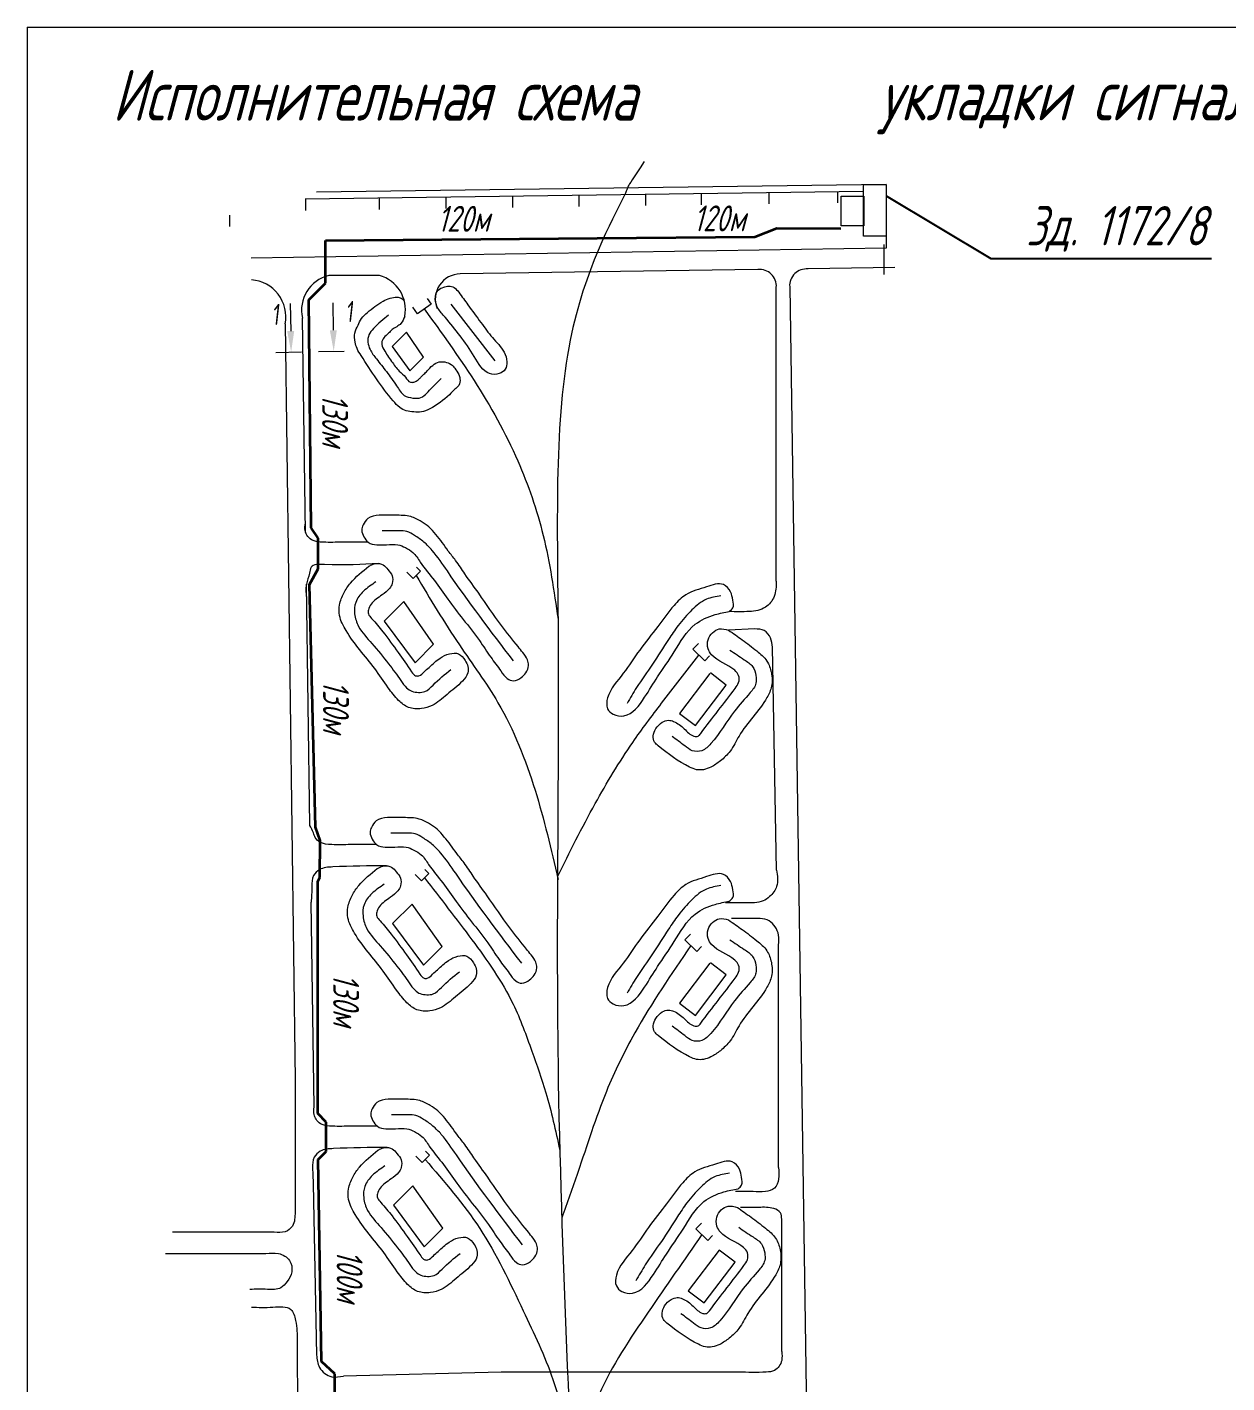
# Model space of a CAD drawing. Header units: millimetres. Extents: x 13096 to 18634, y -492 to 9335.
# Drawn here: x 13138 to 13609, y 2985 to 3518 of the extents above; entities that cross this region are included whole.
import ezdxf
from ezdxf import colors
from ezdxf.entities.mleader import LeaderData, LeaderLine
from ezdxf.enums import TextEntityAlignment as Align
from ezdxf.math import Vec2, Vec3

# ---------------------------------------------------------------- set-up
doc = ezdxf.new("R2010")
doc.units = ezdxf.units.MM
for name, color, linetype, lineweight in [('Линия выноска', 137, 'Continuous', 20), ('Линия связи (Вновь)', 3, 'Continuous', 60), ('Рамка толстая', 7, 'Continuous', 60), ('Строительный', 251, 'Continuous', 13), ('ТаБлица', 253, 'Continuous', 25), ('текст', 7, 'Continuous', 25), ('Элемент эл. схем', 7, 'Continuous', 35)]:
    doc.layers.add(name, color=color, linetype=linetype, lineweight=lineweight)
doc.styles.add('Simplex', font='simplex.shx', dxfattribs={"width": 0.7, "oblique": 15})

# ---------------------------------------------------------------- blocks, each defined once
blk = doc.blocks.new('_None')

msp = doc.modelspace()

# ---------------------------------------------------------------- linework, layer by layer
at = {"color": 18, "lineweight": 20, "true_color": 0x000000}
for points in [[(13466.45015, 3455.74133), (13475.33897, 3455.74133), (13475.33897, 3435.38137), (13466.45015, 3435.38137)], [(13457.62366, 3451.13298), (13466.46835, 3451.13298), (13466.46835, 3439.46238), (13457.62366, 3439.46238)]]:
    msp.add_lwpolyline(points, close=True, dxfattribs=at)
at = {"layer": 'Линия связи (Вновь)', "color": 18, "lineweight": 35, "true_color": 0x000000}
for p, q in [((13423.80669, 3435.18714), (13432.39904, 3438.52475)), ((13432.39904, 3438.52475), (13457.53846, 3438.49087)), ((13255.24199, 3433.70393), (13361.78424, 3434.62175)), ((13255.24745, 3416.93001), (13255.24199, 3433.70393)), ((13361.78424, 3434.62175), (13423.80669, 3435.18714)), ((13248.60498, 3410.47636), (13255.24745, 3416.93001)), ((13249.58606, 3321.01756), (13248.60498, 3410.47636)), ((13252.27712, 3316.90111), (13249.58606, 3321.01756)), ((13252.27712, 3304.82384), (13252.27712, 3316.90111)), ((13248.97421, 3298.75628), (13252.27712, 3304.82384)), ((13251.30911, 3203.47767), (13248.97421, 3298.75628)), ((13253.09449, 3198.23242), (13251.30911, 3203.47767)), ((13253.01327, 3183.6814), (13253.09449, 3198.23242)), ((13252.14594, 3182.14768), (13253.01327, 3183.6814)), ((13252.14594, 3091.05599), (13252.14594, 3182.14768)), ((13255.53083, 3087.63198), (13252.14594, 3091.05599)), ((13255.53083, 3076.11471), (13255.53083, 3087.63198)), ((13252.38988, 3073.01785), (13255.53083, 3076.11471)), ((13253.66, 2993.70921), (13252.38988, 3073.01785)), ((13258.87063, 2988.83617), (13253.66, 2993.70921)), ((13258.87063, 2980.47412), (13258.87063, 2988.83617))]:
    msp.add_line(p, q, dxfattribs=at)
at = {"layer": 'Рамка толстая', "color": 18, "lineweight": 20, "true_color": 0x000000}
for q in [(14106.69761, 3517.50277), (13138.07261, 2184.37777)]:
    msp.add_line((13138.07261, 3517.50277), q, dxfattribs=at)
at = {"layer": 'Строительный', "color": 18, "lineweight": 20, "true_color": 0x000000}
for p, q in [((13475.33897, 3455.74133), (13251.66889, 3452.77321)), ((13466.45015, 3453.04009), (13247.27994, 3449.96451)), ((13247.40368, 3449.96625), (13247.40368, 3445.55625)), ((13276.32103, 3450.37204), (13276.32103, 3445.96204)), ((13302.4525, 3450.73874), (13302.4525, 3446.32874)), ((13328.58397, 3451.10544), (13328.58397, 3446.69544)), ((13354.71544, 3451.47214), (13354.71544, 3447.06214)), ((13380.84691, 3451.83883), (13380.84691, 3447.42883)), ((13402.71628, 3452.14572), (13402.71628, 3447.73572)), ((13429.26898, 3452.51833), (13429.26898, 3448.10833)), ((13456.24635, 3452.8969), (13456.24635, 3448.4869)), ((13217.4835, 3443.6899), (13217.4835, 3439.2799)), ((13475.33897, 3435.38137), (13475.33897, 3430.68626)), ((13475.33897, 3430.68626), (13225.96541, 3426.86341)), ((13474.52312, 3420.42244), (13474.52312, 3432.19909)), ((13424.94237, 3422.35441), (13308.07138, 3420.62531)), ((13478.75192, 3423.12259), (13444.6502, 3422.55899)), ((13276.34855, 3419.9939), (13256.51855, 3419.9939)), ((13432.17444, 3299.96381), (13432.17444, 3415.36145)), ((13437.41813, 3415.56604), (13451.95923, 2435.27087)), ((13291.30513, 3405.00017), (13289.50003, 3407.57883)), ((13296.63472, 3408.73098), (13291.30513, 3405.00017)), ((13295.08007, 3410.95185), (13296.63472, 3408.73098)), ((13304.34767, 3408.75646), (13321.64066, 3386.49394)), ((13239.37341, 3400.97367), (13243.24838, 3104.25743)), ((13247.41426, 3319.09527), (13246.17419, 3403.23845)), ((13287.00896, 3397.82165), (13281.3504, 3392.16309)), ((13293.70427, 3387.94697), (13287.00896, 3397.82165)), ((13281.3504, 3392.16309), (13288.28468, 3382.52738)), ((13288.28468, 3382.52738), (13293.70427, 3387.94697)), ((13292.52704, 3303.93589), (13290.89023, 3305.57269)), ((13287.12896, 3303.54899), (13289.63455, 3301.0434)), ((13289.63455, 3301.0434), (13292.52704, 3303.93589)), ((13249.10889, 3204.10874), (13247.71238, 3298.8668)), ((13285.93924, 3291.97359), (13278.27718, 3284.31153)), ((13297.66162, 3275.27529), (13285.93924, 3291.97359)), ((13278.27718, 3284.31153), (13290.37721, 3267.99089)), ((13423.69396, 3281.25276), (13413.44887, 3280.77954)), ((13290.37721, 3267.99089), (13297.66162, 3275.27529)), ((13399.42686, 3273.26584), (13401.6251, 3275.51876)), ((13404.0832, 3268.7225), (13399.42686, 3273.26584)), ((13432.28159, 3186.61369), (13430.67229, 3274.15174)), ((13405.97644, 3270.66283), (13404.0832, 3268.7225)), ((13290.41357, 3184.86074), (13292.91915, 3182.35515)), ((13292.91915, 3182.35515), (13295.81164, 3185.24764)), ((13295.81164, 3185.24764), (13294.17484, 3186.88444)), ((13250.73786, 3093.57702), (13249.55287, 3173.98281)), ((13289.22384, 3173.28534), (13281.56178, 3165.62328)), ((13300.94622, 3156.58704), (13289.22384, 3173.28534)), ((13281.56178, 3165.62328), (13293.66182, 3149.30263)), ((13396.28423, 3159.22575), (13398.48247, 3161.47866)), ((13293.66182, 3149.30263), (13300.94622, 3156.58704)), ((13400.94058, 3154.68241), (13396.28423, 3159.22575)), ((13402.83381, 3156.62273), (13400.94058, 3154.68241)), ((13433.04589, 3069.85237), (13433.04589, 3157.21674)), ((13243.24838, 3104.25743), (13243.24838, 3057.91219)), ((13296.08376, 3074.69592), (13294.44696, 3076.33272)), ((13290.68569, 3074.30901), (13293.19127, 3071.80343)), ((13293.19127, 3071.80343), (13296.08376, 3074.69592)), ((13250.42237, 3063.4399), (13251.68652, 2996.24839)), ((13289.49596, 3062.73362), (13281.8339, 3055.07156)), ((13301.21834, 3046.03532), (13289.49596, 3062.73362)), ((13281.8339, 3055.07156), (13293.93394, 3038.75091)), ((13235.0552, 3044.53219), (13195.15463, 3044.53219)), ((13293.93394, 3038.75091), (13301.21834, 3046.03532)), ((13400.63312, 3045.77694), (13402.83136, 3048.02985)), ((13405.28946, 3041.2336), (13400.63312, 3045.77694)), ((13434.27576, 2997.65793), (13434.27576, 3047.29507)), ((13407.18269, 3043.17392), (13405.28946, 3041.2336)), ((13192.36232, 3036.08215), (13231.83992, 3036.08215)), ((13324.22676, 2989.53607), (13262.2804, 2987.99964)), ((13410.5799, 2989.53607), (13324.22676, 2989.53607))]:
    msp.add_line(p, q, dxfattribs=at)
for points in [[(13406.11284, 3263.76465), (13394.16014, 3248.06639), (13400.41559, 3243.30347), (13412.55064, 3259.24122), (13406.29519, 3264.00414)], [(13406.11284, 3150.02878), (13394.16014, 3134.33051), (13400.41559, 3129.5676), (13412.55064, 3145.50535), (13406.29519, 3150.26827)], [(13409.74144, 3037.40858), (13397.60638, 3021.47082), (13403.86183, 3016.7079), (13415.99689, 3032.64566), (13409.74144, 3037.40858)]]:
    msp.add_lwpolyline(points, dxfattribs=at)
for centre, radius, start, end in [((13425.60155, 3415.79997), 6.58751, 356.1831717, 95.7428842), ((13443.99102, 3416.00455), 6.58751, 84.2571158, 183.8168283), ((13225.07971, 3403.77199), 14.56504, 348.9231227, 85.8692236), ((13259.77973, 3406.40965), 13.97022, 103.4995273, 193.1203426), ((13272.71881, 3406.61795), 13.85969, 348.9529646, 74.8176439), ((13308.1964, 3410.73656), 9.88954, 90.724334, 202.1324937)]:
    msp.add_arc(centre, radius, start, end, dxfattribs=at)
msp.add_open_spline([(13380.33147, 3464.73993), (13370.94443, 3450.56023), (13380.33147, 3464.73993), (13344.03209, 3398.95572), (13347.81408, 3266.07837), (13344.02647, 3093.8986), (13355.98815, 2895.84799), (13354.07398, 2702.01489), (13351.94123, 2568.08002), (13355.52776, 2481.11813), (13365.16158, 2430.44108), (13365.16158, 2430.44108), (13365.16158, 2430.44108), (13365.16158, 2430.44108), (13365.16158, 2430.44108), (13365.16158, 2430.44108), (13365.16158, 2430.44108), (13365.16158, 2430.44108), (13365.16158, 2430.44108)], degree=3, knots=[0, 0, 0, 0, 25.836333109, 49.871244762, 76.873917157, 116.334767859, 166.936096042, 211.721259242, 248.246118291, 257.850777941, 271.152471293, 282.284588503, 290.662390358, 305.749777897, 312.760031631, 324.633986925, 330.142951601, 332.123990533, 332.123990533, 332.123990533, 332.123990533], dxfattribs=at)
for points in [[(13286.32169, 3403.96223), (13284.82758, 3401.16174), (13281.34348, 3398.74286), (13279.92139, 3397.32077), (13278.12113, 3395.52051), (13277.27691, 3393.6617), (13278.12113, 3390.94784), (13281.1241, 3386.30775), (13284.17807, 3382.4897), (13286.62758, 3380.04019), (13288.51623, 3378.15153), (13289.84713, 3378.15153), (13291.61872, 3379.06788), (13292.563, 3380.01216), (13293.83208, 3381.28124), (13295.10109, 3382.55026), (13297.28512, 3384.73428), (13299.86206, 3386.06242), (13302.07104, 3386.06242), (13304.4922, 3385.08556), (13305.96799, 3383.60978), (13307.50389, 3381.19177), (13307.97342, 3379.48086), (13307.50389, 3376.885), (13305.93972, 3375.32083), (13303.84424, 3373.22535), (13296.10168, 3367.66238), (13292.85378, 3366.42344), (13289.84209, 3366.42344), (13286.87896, 3366.88612), (13284.35362, 3368.20965), (13281.78813, 3370.77513), (13269.19228, 3388.53784), (13267.58628, 3391.35342), (13266.87605, 3393.87064), (13266.74995, 3397.42056), (13267.98852, 3400.55795), (13269.34056, 3403.12382), (13271.67652, 3405.45979), (13277.77873, 3409.92198), (13280.55394, 3411.12586), (13283.2196, 3411.48011), (13284.93584, 3411.12586), (13286.19153, 3409.87016)], [(13302.20533, 3403.6554), (13313.62519, 3388.15268), (13319.64352, 3381.4838), (13323.43943, 3381.4838), (13325.74088, 3383.18587), (13326.39844, 3386.11222), (13325.32244, 3389.87467), (13320.71588, 3395.65756), (13316.2307, 3401.4905), (13311.11667, 3408.46191), (13307.52479, 3413.40476), (13305.67263, 3415.25691), (13303.54956, 3415.85333), (13301.60677, 3415.43528), (13299.42488, 3414.30058), (13298.30686, 3410.73656), (13299.36588, 3407.17897), (13302.20533, 3403.6554)], [(13293.96993, 3406.86558), (13313.52784, 3378.75622), (13330.68391, 3347.2189), (13340.6449, 3317.99889), (13346.47797, 3285.09037)], [(13279.97947, 3404.46592), (13274.0151, 3399.15806), (13272.2556, 3396.72107), (13271.8652, 3393.84461), (13272.69547, 3390.96816), (13275.21467, 3387.23173), (13279.09357, 3382.27783), (13283.13897, 3376.66946), (13286.13811, 3372.95404), (13289.45717, 3371.91532), (13292.01644, 3371.91532), (13296.61512, 3375.51089), (13300.65397, 3379.58587)], [(13271.97206, 3315.30144), (13261.72307, 3315.30144), (13254.37974, 3315.30144), (13249.7309, 3316.29576), (13247.92136, 3318.1053), (13247.18113, 3319.913), (13247.35937, 3322.81962)], [(13332.63773, 3271.99562), (13334.47977, 3269.16565), (13334.86171, 3266.95723), (13333.88173, 3264.045), (13332.05814, 3262.22141), (13328.9344, 3260.89011), (13326.58354, 3261.78762), (13324.04905, 3264.78366), (13320.08418, 3270.14696), (13315.65522, 3276.71633), (13309.26177, 3285.00596), (13303.22057, 3292.98114), (13297.95173, 3300.25175), (13292.40315, 3307.52494), (13289.51922, 3311.28521), (13286.60696, 3313.17814), (13283.58929, 3314.33493), (13279.19233, 3314.33493), (13275.3678, 3314.33493), (13272.00014, 3315.28124), (13270.27827, 3317.4684), (13269.43854, 3320.03519), (13269.9797, 3322.0749), (13271.79996, 3324.60611), (13276.25602, 3325.88882), (13282.58451, 3325.88882), (13288.69077, 3325.34964), (13292.79865, 3323.4328), (13295.79962, 3321.33167), (13298.5664, 3318.28471), (13301.03112, 3315.17978), (13303.41555, 3311.86088), (13306.29676, 3308.16044), (13309.94053, 3302.85509), (13315.3706, 3295.25364), (13324.25974, 3282.5845), (13330.82475, 3274.3158), (13332.63773, 3271.99562)], [(13328.94565, 3268.73089), (13303.03518, 3304.03695), (13297.1107, 3312.09165), (13293.83019, 3315.37216), (13290.10912, 3317.99365), (13287.14667, 3319.51102), (13284.20237, 3319.78792), (13277.50435, 3319.78792)], [(13275.88489, 3307.01771), (13254.76584, 3306.53281), (13249.54814, 3305.45873), (13248.93434, 3303.16588), (13247.71238, 3298.8668), (13247.80336, 3292.69369)], [(13272.2574, 3305.87856), (13265.02909, 3299.28844), (13262.3677, 3295.34512), (13260.73367, 3290.70374), (13260.73367, 3286.5934), (13263.29662, 3280.59181), (13268.65576, 3273.08296), (13274.55475, 3265.67852), (13279.84634, 3258.20544), (13283.88679, 3253.20274), (13287.79564, 3250.48193), (13292.89745, 3249.99917), (13297.03059, 3251.21552), (13302.90433, 3255.51127), (13308.93465, 3260.77023), (13311.0834, 3264.07304), (13311.0834, 3266.50576), (13309.99405, 3268.90648), (13307.42573, 3271.4748), (13303.83728, 3271.4748), (13300.21677, 3269.83088), (13295.85158, 3266.18119), (13293.98067, 3264.47066), (13291.82377, 3262.86625), (13290.59264, 3262.86625), (13289.01038, 3264.44851), (13283.6936, 3272.03793), (13277.7608, 3280.14417), (13273.32648, 3285.41043), (13272.04921, 3287.2358), (13272.04921, 3288.74558), (13273.12487, 3290.99392), (13277.39906, 3294.60572), (13280.36784, 3297.20307), (13281.36493, 3299.14555), (13281.36493, 3302.13942), (13279.69481, 3304.55507), (13277.80401, 3306.44587), (13274.90322, 3306.95952), (13272.88412, 3306.23731), (13272.2574, 3305.87856)], [(13275.00018, 3299.74227), (13270.11024, 3296.05401), (13267.06554, 3291.68504), (13266.64456, 3287.22029), (13268.19927, 3282.25719), (13273.43606, 3275.54273), (13279.97073, 3267.55735), (13284.79668, 3261.01621), (13287.06169, 3258.09924), (13289.07345, 3256.80174), (13291.69638, 3256.36923), (13294.24291, 3256.69997), (13297.45561, 3259.24602), (13304.46349, 3265.40839)], [(13290.80483, 3302.21369), (13307.7532, 3275.00099), (13322.88567, 3252.32376), (13337.44596, 3218.02793), (13346.52543, 3182.9538)], [(13432.17444, 3299.96381), (13431.32691, 3294.03098), (13427.90542, 3289.76196), (13421.6232, 3288.11009), (13413.69554, 3288.11009)], [(13413.69554, 3288.11009), (13408.14068, 3286.87357), (13400.32239, 3283.08646), (13392.13563, 3272.28281), (13385.57446, 3262.47022), (13380.48075, 3254.44447), (13372.30501, 3247.15841), (13368.1132, 3247.79822), (13365.95622, 3249.9552), (13365.95622, 3254.20132), (13372.1055, 3263.84397), (13378.53865, 3272.96812), (13385.64456, 3282.22919), (13392.01723, 3290.49441), (13396.71346, 3294.7027), (13404.80599, 3297.78542), (13411.3848, 3298.65789), (13414.23622, 3295.80647), (13415.11087, 3292.60878), (13415.11087, 3289.58421), (13413.69554, 3288.11009)], [(13410.41245, 3294.23018), (13404.76468, 3292.89811), (13399.04677, 3288.72359), (13393.63256, 3282.56162), (13389.89391, 3277.163), (13383.59174, 3267.44152), (13377.3051, 3258.2292), (13373.58533, 3252.00195)], [(13413.44887, 3280.77954), (13409.7793, 3281.25276), (13407.14343, 3279.80251), (13405.39904, 3277.0152), (13405.39904, 3273.48748), (13406.79158, 3271.10253), (13415.84306, 3265.04079), (13417.3765, 3262.99713), (13417.3765, 3260.28017), (13416.01673, 3257.94638), (13402.49237, 3240.20938), (13401.48835, 3239.20537), (13399.85812, 3239.20537), (13396.04228, 3242.03744), (13391.85106, 3244.95942), (13389.85209, 3245.42029), (13387.42258, 3244.65218), (13384.89376, 3242.12336), (13383.87773, 3239.26716), (13384.40052, 3236.80923), (13385.8145, 3235.39525), (13398.12303, 3227.05014), (13400.88561, 3226.02616), (13403.58057, 3226.02616), (13406.53424, 3227.0385), (13410.19937, 3229.45091), (13414.06136, 3233.31289), (13417.54659, 3239.20472), (13428.51562, 3254.36095), (13430.31895, 3258.75463), (13430.21989, 3264.14287), (13428.46266, 3268.67526), (13424.50244, 3272.63548), (13418.79938, 3276.98234), (13413.44887, 3280.77954)], [(13430.67229, 3274.15174), (13429.89011, 3277.72185), (13427.47059, 3280.62384), (13423.69396, 3281.25276)], [(13413.95151, 3272.98955), (13419.60357, 3269.19206), (13422.87581, 3266.48427), (13424.16488, 3262.98398), (13424.16488, 3259.93012), (13421.95212, 3256.26472), (13415.76921, 3249.01705), (13406.52673, 3236.25854), (13402.91672, 3233.48085), (13399.18497, 3233.48085), (13396.23752, 3235.35455), (13391.24632, 3239.08277)], [(13346.2781, 3184.01428), (13361.06671, 3212.69062), (13375.81772, 3236.70556), (13387.1307, 3252.09023), (13401.75503, 3270.99417)], [(13275.25666, 3196.61319), (13265.00768, 3196.61319), (13257.66435, 3196.61319), (13253.01551, 3197.60751), (13251.20597, 3199.41705), (13250.46574, 3201.22475), (13249.10889, 3204.10874)], [(13335.92234, 3153.30737), (13337.76437, 3150.4774), (13338.14632, 3148.26898), (13337.16633, 3145.35675), (13335.34275, 3143.53316), (13332.21901, 3142.20186), (13329.86815, 3143.09937), (13327.33366, 3146.09541), (13323.36878, 3151.45871), (13318.93982, 3158.02808), (13312.54638, 3166.31771), (13306.50518, 3174.29289), (13301.23634, 3181.56349), (13295.68775, 3188.83668), (13292.80382, 3192.59696), (13289.89157, 3194.48988), (13286.8739, 3195.64668), (13282.47694, 3195.64668), (13278.65241, 3195.64668), (13275.28475, 3196.59299), (13273.56287, 3198.78015), (13272.72315, 3201.34694), (13273.2643, 3203.38665), (13275.08457, 3205.91786), (13279.54062, 3207.20057), (13285.86912, 3207.20057), (13291.97538, 3206.66139), (13296.08326, 3204.74455), (13299.08422, 3202.64342), (13301.85101, 3199.59646), (13304.31572, 3196.49153), (13306.70015, 3193.17263), (13309.58137, 3189.47219), (13313.22514, 3184.16684), (13318.6552, 3176.56538), (13327.54435, 3163.89624), (13334.10935, 3155.62755), (13335.92234, 3153.30737)], [(13332.23026, 3150.04264), (13306.31978, 3185.3487), (13300.39531, 3193.40339), (13297.1148, 3196.68391), (13293.39372, 3199.3054), (13290.43128, 3200.82277), (13287.48698, 3201.09967), (13280.78895, 3201.09967)], [(13279.1695, 3188.32945), (13258.05045, 3187.84456), (13252.83274, 3186.77048), (13250.53989, 3184.47763), (13249.87088, 3180.16195), (13249.55287, 3173.98281)], [(13275.54201, 3187.19031), (13268.3137, 3180.60019), (13265.65231, 3176.65687), (13264.01828, 3172.01549), (13264.01828, 3167.90515), (13266.58122, 3161.90356), (13271.94036, 3154.39471), (13277.83935, 3146.99026), (13283.13094, 3139.51719), (13287.17139, 3134.51449), (13291.08025, 3131.79368), (13296.18206, 3131.31092), (13300.31519, 3132.52727), (13306.18893, 3136.82301), (13312.21925, 3142.08198), (13314.36801, 3145.38479), (13314.36801, 3147.81751), (13313.27866, 3150.21823), (13310.71034, 3152.78655), (13307.12188, 3152.78655), (13303.50138, 3151.14263), (13299.13619, 3147.49294), (13297.26528, 3145.7824), (13295.10838, 3144.178), (13293.87725, 3144.178), (13292.29498, 3145.76026), (13286.97821, 3153.34968), (13281.0454, 3161.45592), (13276.61109, 3166.72217), (13275.33382, 3168.54755), (13275.33382, 3170.05733), (13276.40948, 3172.30567), (13280.68367, 3175.91747), (13283.65244, 3178.51482), (13284.64953, 3180.4573), (13284.64953, 3183.45117), (13282.97941, 3185.86682), (13281.08862, 3187.75762), (13278.18782, 3188.27127), (13276.16872, 3187.54906), (13275.54201, 3187.19031)], [(13294.08944, 3183.52543), (13312.65274, 3159.27328), (13328.84591, 3134.02346), (13336.22364, 3115.4777), (13341.70869, 3099.23209), (13347.16238, 3076.85671)], [(13413.69554, 3174.37422), (13408.14068, 3173.1377), (13400.32239, 3169.35059), (13392.13563, 3158.54694), (13385.57446, 3148.73435), (13380.48075, 3140.7086), (13372.30501, 3133.42254), (13368.1132, 3134.06235), (13365.95622, 3136.21933), (13365.95622, 3140.46545), (13372.1055, 3150.1081), (13378.53865, 3159.23225), (13385.64456, 3168.49332), (13392.01723, 3176.75853), (13396.71346, 3180.96683), (13404.80599, 3184.04955), (13411.3848, 3184.92202), (13414.23622, 3182.0706), (13415.11087, 3178.87291), (13415.11087, 3175.84834), (13413.69554, 3174.37422)], [(13432.28159, 3186.61369), (13432.28159, 3180.20986), (13429.54442, 3176.20032), (13426.9567, 3174.5281), (13420.17995, 3173.77654), (13412.22281, 3173.77654)], [(13278.28479, 3181.05402), (13273.39484, 3177.36576), (13270.35015, 3172.99678), (13269.92916, 3168.53204), (13271.48388, 3163.56894), (13276.72067, 3156.85448), (13283.25533, 3148.8691), (13288.08129, 3142.32796), (13290.3463, 3139.41099), (13292.35805, 3138.11349), (13294.98099, 3137.68098), (13297.52751, 3138.01172), (13300.74021, 3140.55777), (13307.7481, 3146.72014)], [(13410.41245, 3180.49431), (13404.76468, 3179.16224), (13399.04677, 3174.98772), (13393.63256, 3168.82575), (13389.89391, 3163.42713), (13383.59174, 3153.70565), (13377.3051, 3144.49333), (13373.58533, 3138.26608)], [(13413.44887, 3167.04366), (13409.7793, 3167.51689), (13407.14343, 3166.06664), (13405.39904, 3163.27933), (13405.39904, 3159.7516), (13406.79158, 3157.36666), (13415.84306, 3151.30492), (13417.3765, 3149.26125), (13417.3765, 3146.5443), (13416.01673, 3144.21051), (13402.49237, 3126.47351), (13401.48835, 3125.4695), (13399.85812, 3125.4695), (13396.04228, 3128.30156), (13391.85106, 3131.22355), (13389.85209, 3131.68441), (13387.42258, 3130.91631), (13384.89376, 3128.38748), (13383.87773, 3125.53129), (13384.40052, 3123.07336), (13385.8145, 3121.65937), (13398.12303, 3113.31427), (13400.88561, 3112.29029), (13403.58057, 3112.29029), (13406.53424, 3113.30263), (13410.19937, 3115.71503), (13414.06136, 3119.57702), (13417.54659, 3125.46885), (13428.51562, 3140.62508), (13430.31895, 3145.01876), (13430.21989, 3150.407), (13428.46266, 3154.93938), (13424.50244, 3158.8996), (13418.79938, 3163.24647), (13413.44887, 3167.04366)], [(13433.04589, 3157.21674), (13433.04589, 3161.10388), (13431.74834, 3164.29049), (13429.40062, 3166.63821), (13425.83302, 3167.59299), (13422.58541, 3167.59299), (13414.52434, 3167.59299)], [(13398.6124, 3156.95408), (13376.63276, 3122.67935), (13365.4895, 3099.7505), (13354.25315, 3067.90078), (13347.95749, 3050.11322)], [(13413.95151, 3159.25368), (13419.60357, 3155.45619), (13422.87581, 3152.7484), (13424.16488, 3149.24811), (13424.16488, 3146.19425), (13421.95212, 3142.52885), (13415.76921, 3135.28118), (13406.52673, 3122.52267), (13402.91672, 3119.74498), (13399.18497, 3119.74498), (13396.23752, 3121.61868), (13391.24632, 3125.34689)], [(13275.52878, 3086.06146), (13265.2798, 3086.06146), (13257.93647, 3086.06146), (13253.28763, 3087.05578), (13251.47809, 3088.86533), (13250.73786, 3090.67303), (13250.73786, 3093.57702)], [(13336.19446, 3042.75565), (13338.0365, 3039.92568), (13338.41844, 3037.71726), (13337.43845, 3034.80502), (13335.61487, 3032.98144), (13332.49113, 3031.65014), (13330.14027, 3032.54765), (13327.60578, 3035.54368), (13323.6409, 3040.90699), (13319.21194, 3047.47636), (13312.8185, 3055.76598), (13306.7773, 3063.74117), (13301.50846, 3071.01177), (13295.95987, 3078.28496), (13293.07594, 3082.04523), (13290.16369, 3083.93816), (13287.14602, 3085.09495), (13282.74906, 3085.09495), (13278.92453, 3085.09495), (13275.55687, 3086.04126), (13273.83499, 3088.22843), (13272.99527, 3090.79522), (13273.53643, 3092.83493), (13275.35669, 3095.36614), (13279.81274, 3096.64885), (13286.14124, 3096.64885), (13292.2475, 3096.10967), (13296.35538, 3094.19283), (13299.35634, 3092.0917), (13302.12313, 3089.04474), (13304.58785, 3085.93981), (13306.97227, 3082.6209), (13309.85349, 3078.92046), (13313.49726, 3073.61512), (13318.92732, 3066.01366), (13327.81647, 3053.34452), (13334.38147, 3045.07583), (13336.19446, 3042.75565)], [(13332.50238, 3039.49092), (13306.5919, 3074.79697), (13300.66743, 3082.85167), (13297.38692, 3086.13218), (13293.66585, 3088.75367), (13290.7034, 3090.27105), (13287.7591, 3090.54795), (13281.06107, 3090.54795)], [(13279.44162, 3077.77773), (13258.32257, 3077.29284), (13253.10486, 3076.21876), (13250.81201, 3073.9259), (13250.143, 3069.61023), (13250.42237, 3063.4399)], [(13275.81413, 3076.63859), (13268.58582, 3070.04847), (13265.92443, 3066.10515), (13264.2904, 3061.46377), (13264.2904, 3057.35343), (13266.85334, 3051.35184), (13272.21248, 3043.84299), (13278.11147, 3036.43854), (13283.40306, 3028.96547), (13287.44351, 3023.96277), (13291.35237, 3021.24195), (13296.45418, 3020.75919), (13300.58731, 3021.97555), (13306.46105, 3026.27129), (13312.49138, 3031.53026), (13314.64013, 3034.83307), (13314.64013, 3037.26579), (13313.55078, 3039.6665), (13310.98246, 3042.23483), (13307.394, 3042.23483), (13303.7735, 3040.5909), (13299.40831, 3036.94122), (13297.5374, 3035.23068), (13295.3805, 3033.62627), (13294.14937, 3033.62627), (13292.56711, 3035.20854), (13287.25033, 3042.79796), (13281.31752, 3050.9042), (13276.88321, 3056.17045), (13275.60594, 3057.99583), (13275.60594, 3059.50561), (13276.6816, 3061.75394), (13280.95579, 3065.36575), (13283.92456, 3067.96309), (13284.92165, 3069.90558), (13284.92165, 3072.89944), (13283.25154, 3075.3151), (13281.36074, 3077.2059), (13278.45994, 3077.71954), (13276.44084, 3076.99733), (13275.81413, 3076.63859)], [(13294.28941, 3073.05697), (13315.7478, 3045.93649), (13332.8111, 3013.65021), (13344.45657, 2986.70124), (13351.36088, 2960.61392)], [(13417.14178, 3061.51453), (13411.58693, 3060.278), (13403.76863, 3056.4909), (13395.58187, 3045.68724), (13389.0207, 3035.87466), (13383.927, 3027.84891), (13375.75125, 3020.56285), (13371.55944, 3021.20266), (13369.40246, 3023.35964), (13369.40246, 3027.60576), (13375.55174, 3037.24841), (13381.98489, 3046.37256), (13389.0908, 3055.63363), (13395.46347, 3063.89884), (13400.1597, 3068.10713), (13408.25223, 3071.18986), (13414.83105, 3072.06233), (13417.68246, 3069.21091), (13418.55711, 3066.01321), (13418.55711, 3062.98865), (13417.14178, 3061.51453)], [(13278.55691, 3070.5023), (13273.66696, 3066.81403), (13270.62227, 3062.44506), (13270.20128, 3057.98032), (13271.756, 3053.01722), (13276.99279, 3046.30276), (13283.52745, 3038.31738), (13288.35341, 3031.77624), (13290.61842, 3028.85927), (13292.63017, 3027.56176), (13295.25311, 3027.12926), (13297.79964, 3027.46), (13301.01234, 3030.00605), (13308.02022, 3036.16842)], [(13413.85869, 3067.63462), (13408.21092, 3066.30255), (13402.49302, 3062.12802), (13397.0788, 3055.96606), (13393.34016, 3050.56744), (13387.03798, 3040.84596), (13380.75134, 3031.63364), (13377.03157, 3025.40639)], [(13433.04589, 3069.85237), (13433.04589, 3065.29884), (13431.43887, 3061.76485), (13427.90153, 3060.39452), (13423.06474, 3060.39452), (13416.11363, 3060.39452)], [(13243.24838, 3057.91219), (13243.24838, 3052.36369), (13242.20758, 3046.86922), (13239.42226, 3044.66744), (13235.0552, 3044.53219)], [(13416.89512, 3054.18397), (13413.22554, 3054.6572), (13410.58968, 3053.20695), (13408.84528, 3050.41964), (13408.84528, 3046.89191), (13410.23782, 3044.50697), (13419.2893, 3038.44523), (13420.82274, 3036.40156), (13420.82274, 3033.6846), (13419.46298, 3031.35082), (13405.93861, 3013.61382), (13404.9346, 3012.60981), (13403.30437, 3012.60981), (13399.48853, 3015.44187), (13395.2973, 3018.36386), (13393.29833, 3018.82472), (13390.86883, 3018.05662), (13388.34, 3015.52779), (13387.32398, 3012.67159), (13387.84676, 3010.21366), (13389.26075, 3008.79968), (13401.56927, 3000.45458), (13404.33186, 2999.4306), (13407.02681, 2999.4306), (13409.98048, 3000.44294), (13413.64561, 3002.85534), (13417.5076, 3006.71733), (13420.99283, 3012.60916), (13431.96187, 3027.76539), (13433.76519, 3032.15907), (13433.66614, 3037.54731), (13431.90891, 3042.07969), (13427.94869, 3046.03991), (13422.24562, 3050.38678), (13416.89512, 3054.18397)], [(13434.27576, 3047.29507), (13434.27576, 3049.5605), (13433.79489, 3052.04496), (13431.18758, 3053.75116), (13425.35693, 3054.20172), (13418.17001, 3054.20172)], [(13417.39775, 3046.39399), (13423.04981, 3042.59649), (13426.32205, 3039.88871), (13427.61112, 3036.38841), (13427.61112, 3033.33456), (13425.39836, 3029.66916), (13419.21545, 3022.42149), (13409.97298, 3009.66298), (13406.36296, 3006.88529), (13402.63121, 3006.88529), (13399.68376, 3008.75899), (13394.69256, 3012.4872)], [(13402.96129, 3043.50527), (13381.85754, 3013.0509), (13362.62969, 2980.72242), (13351.92705, 2945.63776)], [(13231.83992, 3036.08215), (13236.70659, 3036.08215), (13241.13154, 3033.3252), (13241.94532, 3028.94326), (13240.16517, 3025.13226), (13237.66878, 3022.63586), (13232.48092, 3022.02635), (13225.50497, 3022.02635)], [(13226.16622, 3015.05794), (13234.55546, 3015.05794), (13241.55396, 3014.16154), (13243.48909, 3009.80032), (13244.08037, 3001.77584)], [(13244.08037, 3001.77584), (13245.79025, 2948.84878), (13245.32205, 2943.688), (13243.25364, 2941.61958), (13239.43861, 2940.55933), (13233.1336, 2940.55933)], [(13251.68652, 2996.24839), (13252.83452, 2991.41745), (13257.70962, 2987.74878), (13262.2804, 2987.99964)], [(13434.27576, 2997.65793), (13434.27576, 2994.17165), (13431.48871, 2990.20682), (13428.24397, 2989.53607), (13417.37389, 2989.53607), (13410.5799, 2989.53607)]]:
    msp.add_spline(points, degree=3, dxfattribs=at)
at = {"layer": 'Элемент эл. схем', "color": 18, "lineweight": 20, "true_color": 0x000000}
for p, q in [((13241.34011, 3408.95788), (13241.55205, 3398.19245)), ((13258.06014, 3409.28706), (13258.27208, 3398.52163)), ((13235.71733, 3389.82598), (13245.83864, 3390.02525)), ((13252.43736, 3390.15516), (13262.55867, 3390.35442))]:
    msp.add_line(p, q, dxfattribs=at)
for points in [[(13240.17732, 3398.16539), (13242.92678, 3398.21952), (13241.71444, 3389.94405)], [(13256.89735, 3398.49457), (13259.64682, 3398.5487), (13258.43447, 3390.27323)]]:
    msp.add_solid(points, dxfattribs=at)

# ---------------------------------------------------------------- texts
at = {"layer": 'ТаБлица', "color": 18, "lineweight": 20, "true_color": 0x000000, "char_height": 10.164, "width": 275.88, "attachment_point": 5, "style": 'Simplex'}
for insert in [(13309.38485, 3442.27185), (13409.8261, 3442.42894)]:
    msp.add_mtext('120м', dxfattribs=dict(at, insert=insert))
at = {"layer": 'ТаБлица', "color": 18, "lineweight": 20, "true_color": 0x000000, "char_height": 10.164, "width": 275.88, "attachment_point": 5, "rotation": 270, "style": 'Simplex'}
for s, insert in [('130м', (13258.95244, 3363.29027)), ('130м', (13259.30913, 3250.77749)), ('130м', (13263.27889, 3135.73758)), ('100м', (13264.67681, 3027.29972))]:
    msp.add_mtext(s, dxfattribs=dict(at, insert=insert))
at = {"layer": 'текст', "color": 18, "lineweight": 20, "true_color": 0x000000, "style": 'Simplex', "oblique": 15, "width": 0.7}
for s, p in [('укладки сигнальной ленты "Осторожно кабель!" в траншее', (13747.14346, 3480.87686)), ('Исполнительная схема', (13274.38037, 3480.79411))]:
    msp.add_text(s, height=20, dxfattribs=at).set_placement(p, align=Align.CENTER)
at = {"layer": 'текст', "color": 18, "lineweight": 20, "true_color": 0x000000, "char_height": 11.55, "attachment_point": 5, "rotation": 8.5528659, "style": 'Simplex'}
for insert in [(13234.96653, 3404.52966), (13263.95175, 3405.6254)]:
    msp.add_mtext_dynamic_manual_height_columns('{\\H0.7x;1}', width=8.7102084, gutter_width=15, heights=[0], dxfattribs=dict(at, insert=insert))

# ---------------------------------------------------------------- leaders
at = {"layer": 'Линия выноска', "color": 18, "lineweight": 20, "true_color": 0x000000}
ml = msp.add_multileader_mtext('Standard', dxfattribs=at)
ml.set_content('\\pxsm0.75;{\\C256;\\c0;Зд. 1172/8}', color=2, style='Simplex')
ml.set_leader_properties()
ml.set_arrow_properties(name='NONE')
ml.build(insert=Vec2(0, 0))
ml.multileader.update_dxf_attribs({"text_left_attachment_type": 6, "text_right_attachment_type": 6, "dogleg_length": 8.32248, "arrow_head_size": 17.64})
ctx = ml.context
ctx.base_point, ctx.char_height, ctx.arrow_head_size, ctx.landing_gap_size, ctx.plane_origin = Vec3(13521.45322, 3426.67952), 15.435, 17.64, 8.82, Vec3(13588.63174, 3454.47937)
ctx.left_attachment, ctx.right_attachment = 6, 6
notes = []
notes.append((ctx, [(0, (1, 1, 0), (13516.34761, 3426.67952), (1, 0), 5.10561, [(0, [(13475.33897, 3451.22665)], 0, [])])]))
ctx.mtext.insert, ctx.mtext.flow_direction = Vec3(13530.27322, 3447.25952), 5
ml = msp.add_multileader_mtext('Standard', dxfattribs=at)
ml.set_content('{\\C256;\\c0;Лента\\Pсигнальная}', color=2, style='Simplex')
ml.set_leader_properties()
ml.set_arrow_properties(name='NONE')
ml.build(insert=Vec2(0, 0))
ml.multileader.update_dxf_attribs({"text_left_attachment_type": 6, "text_right_attachment_type": 6, "dogleg_length": 0, "arrow_head_size": 12.32})
ctx = ml.context
ctx.base_point, ctx.char_height, ctx.arrow_head_size, ctx.landing_gap_size, ctx.plane_origin = Vec3(13608.05085, 3150.60413), 9.24, 12.32, 6.16, Vec3(13367.59765, 3104.85342)
ctx.left_attachment, ctx.right_attachment, ctx.text_align_type = 6, 6, 2
notes.append((ctx, [(1, (1, 1, 0), (13675.25972, 3150.60413), (-1, 0), 0, [(0, [(13703.74292, 3133.08533)], 0, [])])]))
ctx.mtext.insert, ctx.mtext.alignment, ctx.mtext.flow_direction = Vec3(13669.09972, 3161.69213), 3, 5
for ctx, leaders in notes:
    for number, flags, end, landing, length, lines in leaders:
        leader = LeaderData()
        leader.index, (leader.has_last_leader_line, leader.has_dogleg_vector, leader.attachment_direction) = number, flags
        leader.last_leader_point, leader.dogleg_vector, leader.dogleg_length = Vec3(end), Vec3(landing), length
        for number, points, colour, breaks in lines:
            line = LeaderLine()
            line.index, line.vertices, line.color, line.breaks = number, Vec3.list(points), colors.encode_raw_color(colour), breaks
            leader.lines.append(line)
        ctx.leaders.append(leader)

doc.saveas('drawing.dxf')
